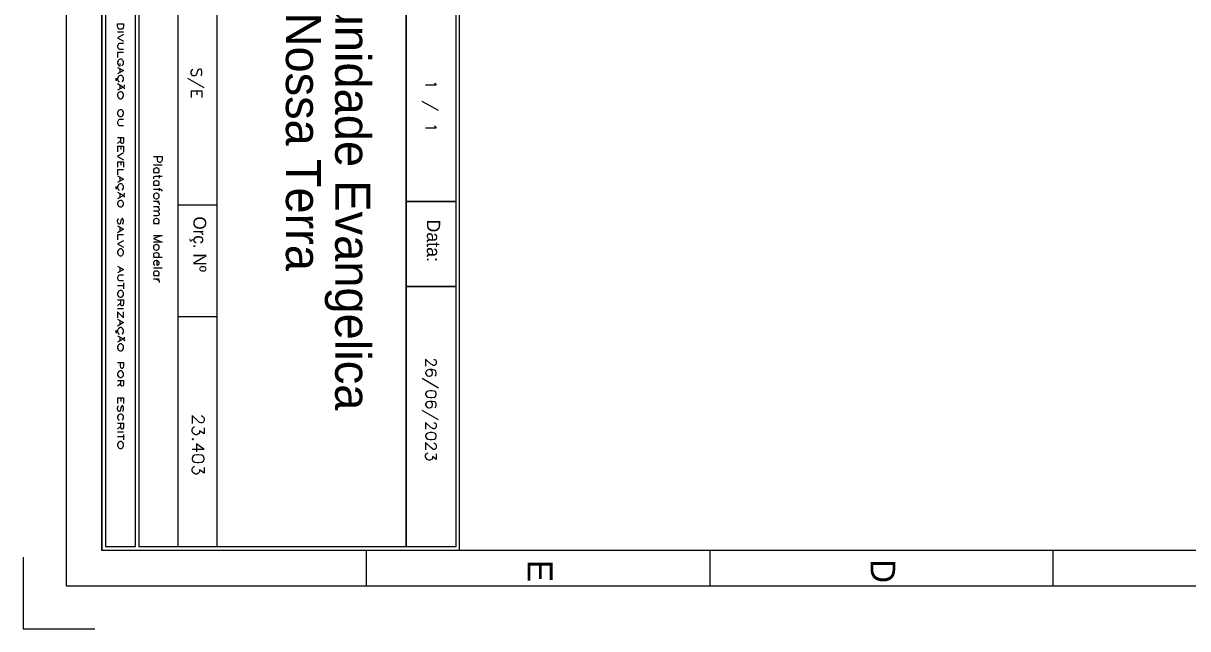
# Model space of a CAD drawing. Header units: millimetres. Extents: x 0 to 210, y 0 to 297.
# Drawn here: x 0 to 115.1, y 0.1 to 59.9 of the extents above; entities that cross this region are included whole.
import ezdxf

# ---------------------------------------------------------------- set-up
doc = ezdxf.new("R2010")
doc.units = ezdxf.units.MM
doc.header["$MEASUREMENT"] = 0
doc.layers.get('0').update_dxf_attribs({"linetype": 'CONTINUOUS'})
doc.styles.add('CIDFont+F1$001H0', font='')
doc.styles.add('CIDFont+F2$001H0', font='')
doc.styles.add('CIDFont+F3$001H0', font='')
doc.styles.add('CIDFont+F4$001H0', font='')
doc.styles.get('CIDFont+F1$001H0').set_extended_font_data('CIDFont+F1')
doc.styles.get('CIDFont+F2$001H0').set_extended_font_data('CIDFont+F2')
doc.styles.get('CIDFont+F3$001H0').set_extended_font_data('CIDFont+F3')
doc.styles.get('CIDFont+F4$001H0').set_extended_font_data('CIDFont+F4')

msp = doc.modelspace()

# ---------------------------------------------------------------- linework, layer by layer
at = {"color": 0, "linetype": 'Continuous', "lineweight": 9, "true_color": 0x989898}
for p, q in [((7.75, 140.76), (7.75, 7.83)), ((33.91, 4.32), (33.91, 7.83)), ((67.86, 4.32), (67.86, 7.83)), ((101.77, 4.32), (101.77, 7.83))]:
    msp.add_line(p, q, dxfattribs=at)
at = {"color": 0, "linetype": 'Continuous', "lineweight": 15, "true_color": 0x000007}
for p, q in [((11.43, 140.42), (11.43, 8.21)), ((15.28, 76.79), (15.28, 8.21)), ((19.13, 76.79), (19.13, 8.21)), ((9.91, 59.06), (9.31, 59.06)), ((9.53, 55.5), (9.53, 55.08)), ((17.86, 53.55), (16.26, 54.48)), ((9.53, 53.85), (9.53, 53.47)), ((9.95, 53.85), (9.99, 53.81)), ((9.99, 53.72), (9.95, 53.68)), ((9.95, 53.55), (10.03, 53.51)), ((16.59, 53.26), (16.59, 52.62)), ((17.14, 53.26), (17.14, 52.87)), ((41.02, 51.31), (39.41, 52.2)), ((9.65, 48.34), (9.31, 48.05)), ((9.31, 47.79), (9.31, 47.24)), ((9.65, 47.79), (9.65, 47.46)), ((9.31, 46.23), (9.31, 45.72)), ((9.65, 46.23), (9.65, 45.93)), ((13.72, 45.93), (12.87, 45.93)), ((13.42, 45.17), (12.87, 45.17)), ((13.42, 44.92), (13.42, 44.62)), ((9.53, 44.75), (9.53, 44.32)), ((13.42, 43.9), (12.87, 43.9)), ((9.53, 43.14), (9.53, 42.71)), ((9.95, 43.14), (9.99, 43.1)), ((9.99, 42.97), (9.95, 42.93)), ((9.95, 42.84), (10.03, 42.8)), ((13.42, 43.65), (13.42, 43.39)), ((13.42, 42.33), (12.87, 42.33)), ((13.42, 41.78), (12.87, 41.78)), ((15.28, 41.99), (19.13, 41.99)), ((9.53, 39.79), (9.53, 39.37)), ((13.42, 40.13), (12.87, 40.13)), ((9.53, 35.81), (9.53, 35.39)), ((13.72, 36.79), (12.87, 36.79)), ((13.72, 35.73), (12.87, 35.73)), ((13.42, 34.97), (12.87, 34.97)), ((13.42, 34.63), (12.87, 34.63)), ((9.91, 33.99), (9.31, 33.99)), ((9.91, 34.29), (9.91, 33.7)), ((9.65, 32.3), (9.31, 32)), ((9.91, 31.71), (9.31, 31.71)), ((9.31, 31.41), (9.31, 30.82)), ((9.53, 30.56), (9.53, 30.14)), ((15.28, 30.95), (19.13, 30.95)), ((9.53, 28.91), (9.53, 28.53)), ((9.95, 28.91), (9.99, 28.87)), ((9.99, 28.79), (9.95, 28.74)), ((9.95, 28.62), (10.03, 28.58)), ((9.65, 24.34), (9.31, 24.05)), ((41.02, 23.88), (39.41, 24.81)), ((9.31, 22.9), (9.31, 22.35)), ((9.65, 22.9), (9.65, 22.56)), ((41.02, 20.74), (39.41, 21.67)), ((9.65, 20.11), (9.31, 19.81)), ((9.91, 19.52), (9.31, 19.52)), ((9.91, 19.05), (9.31, 19.05)), ((9.91, 19.3), (9.91, 18.75)), ((17.86, 17.82), (16.68, 17.82)), ((11.43, 8.21), (37.85, 8.21))]:
    msp.add_line(p, q, dxfattribs=at)
for points in [[(4.23, 292.78), (4.23, 4.32), (205.7, 4.32), (205.7, 292.78)], [(202.18, 289.26), (202.18, 7.83), (7.75, 7.83), (7.75, 289.26)], [(8.13, 140.42), (8.13, 8.21), (11.09, 8.21), (11.09, 140.42)], [(9.31, 59.9), (9.91, 59.9), (9.91, 59.61), (9.86, 59.48), (9.82, 59.39), (9.78, 59.35), (9.69, 59.35), (9.57, 59.35), (9.48, 59.35), (9.4, 59.39), (9.36, 59.48), (9.31, 59.61)], [(9.91, 52.92), (9.86, 53), (9.82, 53.09), (9.78, 53.13), (9.69, 53.17), (9.57, 53.17), (9.48, 53.13), (9.4, 53.09), (9.36, 53), (9.31, 52.92), (9.31, 52.75), (9.36, 52.66), (9.4, 52.58), (9.48, 52.54), (9.57, 52.49), (9.69, 52.49), (9.78, 52.54), (9.82, 52.58), (9.86, 52.66), (9.91, 52.75)], [(9.91, 51.14), (9.86, 51.22), (9.82, 51.31), (9.78, 51.35), (9.69, 51.39), (9.57, 51.39), (9.48, 51.35), (9.4, 51.31), (9.36, 51.22), (9.31, 51.14), (9.31, 50.97), (9.36, 50.88), (9.4, 50.8), (9.48, 50.76), (9.57, 50.72), (9.69, 50.72), (9.78, 50.76), (9.82, 50.8), (9.86, 50.88), (9.91, 50.97)], [(13.42, 42.93), (13.38, 43.01), (13.29, 43.1), (13.21, 43.14), (13.12, 43.14), (13, 43.1), (12.91, 43.01), (12.87, 42.93), (12.87, 42.8), (12.91, 42.71), (13, 42.63), (13.12, 42.59), (13.21, 42.59), (13.29, 42.63), (13.38, 42.71), (13.42, 42.8)], [(9.91, 42.21), (9.86, 42.25), (9.82, 42.33), (9.78, 42.38), (9.69, 42.42), (9.57, 42.42), (9.48, 42.38), (9.4, 42.33), (9.36, 42.25), (9.31, 42.21), (9.31, 42.04), (9.36, 41.95), (9.4, 41.87), (9.48, 41.83), (9.57, 41.78), (9.69, 41.78), (9.78, 41.83), (9.82, 41.87), (9.86, 41.95), (9.91, 42.04)], [(37.85, 42.33), (37.85, 33.91), (42.76, 33.91), (42.76, 42.33)], [(13.42, 37.85), (13.38, 37.93), (13.29, 38.02), (13.21, 38.06), (13.12, 38.06), (13, 38.02), (12.91, 37.93), (12.87, 37.85), (12.87, 37.72), (12.91, 37.63), (13, 37.55), (13.12, 37.51), (13.21, 37.51), (13.29, 37.55), (13.38, 37.63), (13.42, 37.72)], [(9.91, 37.38), (9.86, 37.47), (9.82, 37.55), (9.78, 37.59), (9.69, 37.63), (9.57, 37.63), (9.48, 37.59), (9.4, 37.55), (9.36, 37.47), (9.31, 37.38), (9.31, 37.21), (9.36, 37.13), (9.4, 37.04), (9.48, 37), (9.57, 36.96), (9.69, 36.96), (9.78, 37), (9.82, 37.04), (9.86, 37.13), (9.91, 37.21)], [(9.91, 33.27), (9.86, 33.36), (9.82, 33.44), (9.78, 33.49), (9.69, 33.53), (9.57, 33.53), (9.48, 33.49), (9.4, 33.44), (9.36, 33.36), (9.31, 33.27), (9.31, 33.1), (9.36, 33.02), (9.4, 32.94), (9.48, 32.89), (9.57, 32.85), (9.69, 32.85), (9.78, 32.89), (9.82, 32.94), (9.86, 33.02), (9.91, 33.1)], [(37.85, 33.91), (37.85, 8.21), (42.76, 8.21), (42.76, 33.91)], [(9.91, 27.98), (9.86, 28.07), (9.82, 28.15), (9.78, 28.19), (9.69, 28.24), (9.57, 28.24), (9.48, 28.19), (9.4, 28.15), (9.36, 28.07), (9.31, 27.98), (9.31, 27.81), (9.36, 27.73), (9.4, 27.64), (9.48, 27.6), (9.57, 27.56), (9.69, 27.56), (9.78, 27.6), (9.82, 27.64), (9.86, 27.73), (9.91, 27.81)], [(9.91, 25.32), (9.86, 25.4), (9.82, 25.48), (9.78, 25.53), (9.69, 25.57), (9.57, 25.57), (9.48, 25.53), (9.4, 25.48), (9.36, 25.4), (9.31, 25.32), (9.31, 25.15), (9.36, 25.06), (9.4, 25.02), (9.48, 24.98), (9.57, 24.93), (9.69, 24.93), (9.78, 24.98), (9.82, 25.02), (9.86, 25.06), (9.91, 25.15)], [(40.81, 23.33), (40.77, 23.5), (40.64, 23.58), (40.39, 23.62), (40.22, 23.62), (39.96, 23.58), (39.84, 23.5), (39.75, 23.33), (39.75, 23.24), (39.84, 23.07), (39.96, 22.99), (40.22, 22.94), (40.39, 22.94), (40.64, 22.99), (40.77, 23.07), (40.81, 23.24)], [(9.91, 18.33), (9.86, 18.42), (9.82, 18.5), (9.78, 18.54), (9.69, 18.58), (9.57, 18.58), (9.48, 18.54), (9.4, 18.5), (9.36, 18.42), (9.31, 18.33), (9.31, 18.16), (9.36, 18.08), (9.4, 17.99), (9.48, 17.95), (9.57, 17.91), (9.69, 17.91), (9.78, 17.95), (9.82, 17.99), (9.86, 18.08), (9.91, 18.16)], [(16.81, 18.84), (16.76, 18.88), (16.68, 18.84), (16.76, 18.75)], [(40.81, 19.18), (40.77, 19.35), (40.64, 19.43), (40.39, 19.47), (40.22, 19.47), (39.96, 19.43), (39.84, 19.35), (39.75, 19.18), (39.75, 19.09), (39.84, 18.92), (39.96, 18.84), (40.22, 18.8), (40.39, 18.8), (40.64, 18.84), (40.77, 18.92), (40.81, 19.09)], [(17.86, 16.93), (17.82, 17.1), (17.65, 17.23), (17.36, 17.27), (17.19, 17.27), (16.93, 17.23), (16.76, 17.1), (16.68, 16.93), (16.68, 16.81), (16.76, 16.68), (16.93, 16.55), (17.19, 16.51), (17.36, 16.51), (17.65, 16.55), (17.82, 16.68), (17.86, 16.81)]]:
    msp.add_lwpolyline(points, close=True, dxfattribs=at)
for points in [[(43.1, 7.83), (43.1, 140.76), (7.75, 140.76)], [(37.85, 8.21), (37.85, 76.79), (37.85, 64.94)], [(37.85, 64.94), (37.85, 42.33), (42.76, 42.33), (42.76, 64.94)], [(9.91, 58.84), (9.31, 58.5), (9.91, 58.17)], [(9.91, 57.95), (9.48, 57.95), (9.4, 57.91), (9.36, 57.83), (9.31, 57.7), (9.31, 57.62), (9.36, 57.49), (9.4, 57.45), (9.48, 57.4), (9.91, 57.4)], [(9.91, 57.07), (9.31, 57.07), (9.31, 56.56)], [(9.78, 55.75), (9.82, 55.8), (9.86, 55.88), (9.91, 55.96), (9.91, 56.13), (9.86, 56.22), (9.82, 56.3), (9.78, 56.35), (9.69, 56.39), (9.57, 56.39), (9.48, 56.35), (9.4, 56.3), (9.36, 56.22), (9.31, 56.13), (9.31, 55.96), (9.36, 55.88), (9.4, 55.8), (9.48, 55.75), (9.57, 55.75), (9.57, 55.96)], [(9.31, 55.58), (9.91, 55.29), (9.31, 54.95)], [(17.53, 54.74), (17.61, 54.82), (17.65, 54.99), (17.65, 55.16), (17.61, 55.33), (17.53, 55.41), (17.4, 55.41), (17.31, 55.37), (17.27, 55.33), (17.23, 55.25), (17.1, 54.91), (17.06, 54.82), (17.02, 54.78), (16.93, 54.74), (16.76, 54.74), (16.68, 54.82), (16.59, 54.99), (16.59, 55.16), (16.68, 55.33), (16.76, 55.41)], [(9.14, 54.53), (9.14, 54.48), (9.14, 54.36), (9.14, 54.31), (9.23, 54.31), (9.23, 54.36), (9.23, 54.44), (9.31, 54.44)], [(9.78, 54.14), (9.82, 54.19), (9.86, 54.27), (9.91, 54.36), (9.91, 54.53), (9.86, 54.61), (9.82, 54.69), (9.78, 54.74), (9.69, 54.78), (9.57, 54.78), (9.48, 54.74), (9.4, 54.69), (9.36, 54.61), (9.31, 54.53), (9.31, 54.36), (9.36, 54.27), (9.4, 54.19), (9.48, 54.14)], [(9.31, 53.98), (9.91, 53.64), (9.31, 53.34)], [(9.95, 53.64), (9.95, 53.59), (9.95, 53.55)], [(9.99, 53.72), (9.99, 53.76), (9.99, 53.81)], [(16.59, 53.26), (17.65, 53.26), (17.65, 52.62)], [(40.64, 54.06), (40.68, 53.98), (40.81, 53.81), (39.75, 53.81)], [(9.91, 50.42), (9.48, 50.42), (9.4, 50.38), (9.36, 50.29), (9.31, 50.17), (9.31, 50.08), (9.36, 49.95), (9.4, 49.87), (9.48, 49.83), (9.91, 49.83)], [(40.64, 49.83), (40.68, 49.74), (40.81, 49.57), (39.75, 49.57)], [(9.31, 48.64), (9.91, 48.64), (9.91, 48.26), (9.86, 48.13), (9.86, 48.09), (9.78, 48.05), (9.74, 48.05), (9.69, 48.09), (9.65, 48.13), (9.65, 48.26), (9.65, 48.64)], [(9.31, 47.79), (9.91, 47.79), (9.91, 47.24)], [(9.91, 47.12), (9.31, 46.78), (9.91, 46.44)], [(9.31, 46.23), (9.91, 46.23), (9.91, 45.72)], [(12.87, 46.78), (13.72, 46.78), (13.72, 46.4), (13.67, 46.27), (13.63, 46.23), (13.55, 46.19), (13.42, 46.19), (13.33, 46.23), (13.29, 46.27), (13.25, 46.4), (13.25, 46.78)], [(9.91, 45.47), (9.31, 45.47), (9.31, 44.96)], [(13.29, 45.17), (13.38, 45.21), (13.42, 45.3), (13.42, 45.42), (13.38, 45.51), (13.29, 45.59), (13.21, 45.64), (13.12, 45.64), (13, 45.59), (12.91, 45.51), (12.87, 45.42), (12.87, 45.3), (12.91, 45.21), (13, 45.17)], [(9.14, 43.82), (9.14, 43.77), (9.14, 43.65), (9.14, 43.6), (9.23, 43.6), (9.23, 43.65), (9.23, 43.73), (9.31, 43.73)], [(9.31, 44.87), (9.91, 44.53), (9.31, 44.2)], [(9.78, 43.43), (9.82, 43.48), (9.86, 43.56), (9.91, 43.65), (9.91, 43.82), (9.86, 43.9), (9.82, 43.98), (9.78, 44.03), (9.69, 44.07), (9.57, 44.07), (9.48, 44.03), (9.4, 43.98), (9.36, 43.9), (9.31, 43.82), (9.31, 43.65), (9.36, 43.56), (9.4, 43.48), (9.48, 43.43)], [(13.72, 44.79), (13.04, 44.79), (12.91, 44.75), (12.87, 44.66), (12.87, 44.58)], [(13.29, 43.9), (13.38, 43.98), (13.42, 44.07), (13.42, 44.2), (13.38, 44.28), (13.29, 44.32), (13.21, 44.37), (13.12, 44.37), (13, 44.32), (12.91, 44.28), (12.87, 44.2), (12.87, 44.07), (12.91, 43.98), (13, 43.9)], [(9.31, 43.26), (9.91, 42.93), (9.31, 42.59)], [(9.95, 42.93), (9.95, 42.88), (9.95, 42.84)], [(9.99, 43.01), (9.99, 43.05), (9.99, 43.1)], [(13.72, 43.35), (13.72, 43.39), (13.67, 43.48), (13.55, 43.52), (12.87, 43.52)], [(13.25, 41.78), (13.38, 41.66), (13.42, 41.61), (13.42, 41.49), (13.38, 41.4), (13.25, 41.36), (12.87, 41.36)], [(13.21, 42.33), (13.29, 42.29), (13.38, 42.21), (13.42, 42.12), (13.42, 41.99)], [(9.82, 40.09), (9.86, 40.17), (9.91, 40.3), (9.91, 40.43), (9.86, 40.56), (9.82, 40.64), (9.78, 40.64), (9.74, 40.6), (9.69, 40.56), (9.65, 40.47), (9.61, 40.26), (9.57, 40.17), (9.57, 40.13), (9.48, 40.09), (9.4, 40.09), (9.36, 40.17), (9.31, 40.3), (9.31, 40.43), (9.36, 40.56), (9.4, 40.64)], [(13.25, 41.36), (13.38, 41.23), (13.42, 41.15), (13.42, 41.02), (13.38, 40.94), (13.25, 40.89), (12.87, 40.89)], [(13.29, 40.13), (13.38, 40.22), (13.42, 40.3), (13.42, 40.43), (13.38, 40.51), (13.29, 40.6), (13.21, 40.64), (13.12, 40.64), (13, 40.6), (12.91, 40.51), (12.87, 40.43), (12.87, 40.3), (12.91, 40.22), (13, 40.13)], [(9.31, 39.92), (9.91, 39.58), (9.31, 39.24)], [(9.91, 39.03), (9.31, 39.03), (9.31, 38.52)], [(9.91, 38.44), (9.31, 38.14), (9.91, 37.8)], [(12.87, 38.95), (13.72, 38.95), (12.87, 38.65), (13.72, 38.31), (12.87, 38.31)], [(13.29, 36.79), (13.38, 36.87), (13.42, 36.96), (13.42, 37.08), (13.38, 37.17), (13.29, 37.21), (13.21, 37.25), (13.12, 37.25), (13, 37.21), (12.91, 37.17), (12.87, 37.08), (12.87, 36.96), (12.91, 36.87), (13, 36.79)], [(9.31, 35.94), (9.91, 35.6), (9.31, 35.26)], [(13.21, 36.49), (13.21, 36.03), (13.25, 36.03), (13.33, 36.07), (13.38, 36.11), (13.42, 36.2), (13.42, 36.28), (13.38, 36.36), (13.29, 36.45), (13.21, 36.49), (13.12, 36.49), (13, 36.45), (12.91, 36.36), (12.87, 36.28), (12.87, 36.2), (12.91, 36.11), (13, 36.03)], [(9.91, 35.05), (9.48, 35.05), (9.4, 35.01), (9.36, 34.93), (9.31, 34.8), (9.31, 34.71), (9.36, 34.59), (9.4, 34.54), (9.48, 34.5), (9.91, 34.5)], [(13.29, 34.97), (13.38, 35.05), (13.42, 35.14), (13.42, 35.26), (13.38, 35.35), (13.29, 35.43), (13.21, 35.43), (13.12, 35.43), (13, 35.43), (12.91, 35.35), (12.87, 35.26), (12.87, 35.14), (12.91, 35.05), (13, 34.97)], [(13.21, 34.63), (13.29, 34.59), (13.38, 34.54), (13.42, 34.46), (13.42, 34.33)], [(9.31, 32.6), (9.91, 32.6), (9.91, 32.22), (9.86, 32.09), (9.86, 32.05), (9.78, 32), (9.74, 32), (9.69, 32.05), (9.65, 32.09), (9.65, 32.22), (9.65, 32.6)], [(9.31, 31.41), (9.91, 30.82), (9.91, 31.41)], [(9.31, 30.69), (9.91, 30.35), (9.31, 30.01)], [(9.14, 29.59), (9.14, 29.55), (9.14, 29.42), (9.14, 29.38), (9.23, 29.38), (9.23, 29.42), (9.23, 29.51), (9.31, 29.51)], [(9.78, 29.21), (9.82, 29.25), (9.86, 29.34), (9.91, 29.42), (9.91, 29.59), (9.86, 29.68), (9.82, 29.76), (9.78, 29.8), (9.69, 29.85), (9.57, 29.85), (9.48, 29.8), (9.4, 29.76), (9.36, 29.68), (9.31, 29.59), (9.31, 29.42), (9.36, 29.34), (9.4, 29.25), (9.48, 29.21)], [(9.31, 29.04), (9.91, 28.74), (9.31, 28.41)], [(9.99, 28.79), (9.99, 28.83), (9.99, 28.87)], [(9.95, 28.7), (9.95, 28.66), (9.95, 28.62)], [(40.56, 26.71), (40.64, 26.71), (40.72, 26.67), (40.77, 26.63), (40.81, 26.5), (40.81, 26.29), (40.77, 26.2), (40.72, 26.16), (40.64, 26.12), (40.51, 26.12), (40.43, 26.16), (40.26, 26.25), (39.75, 26.75), (39.75, 26.04)], [(9.31, 26.42), (9.91, 26.42), (9.91, 26.04), (9.86, 25.91), (9.86, 25.87), (9.78, 25.82), (9.74, 25.82), (9.65, 25.87), (9.65, 25.91), (9.61, 26.04), (9.61, 26.42)], [(40.68, 25.1), (40.77, 25.15), (40.81, 25.32), (40.81, 25.4), (40.77, 25.57), (40.64, 25.65), (40.39, 25.7), (40.13, 25.7), (39.92, 25.65), (39.84, 25.57), (39.75, 25.4), (39.75, 25.36), (39.84, 25.19), (39.92, 25.1), (40.09, 25.06), (40.13, 25.06), (40.26, 25.1), (40.39, 25.19), (40.43, 25.36), (40.43, 25.4), (40.39, 25.57), (40.26, 25.65), (40.13, 25.7)], [(9.31, 24.64), (9.91, 24.64), (9.91, 24.26), (9.86, 24.13), (9.86, 24.09), (9.78, 24.05), (9.74, 24.05), (9.69, 24.09), (9.65, 24.13), (9.65, 24.26), (9.65, 24.64)], [(9.31, 22.9), (9.91, 22.9), (9.91, 22.35)], [(9.82, 21.55), (9.86, 21.63), (9.91, 21.76), (9.91, 21.93), (9.86, 22.06), (9.82, 22.14), (9.78, 22.14), (9.74, 22.1), (9.69, 22.06), (9.65, 21.97), (9.61, 21.72), (9.57, 21.63), (9.57, 21.59), (9.48, 21.55), (9.4, 21.55), (9.36, 21.63), (9.31, 21.76), (9.31, 21.93), (9.36, 22.06), (9.4, 22.14)], [(40.68, 21.97), (40.77, 22.01), (40.81, 22.18), (40.81, 22.27), (40.77, 22.44), (40.64, 22.52), (40.39, 22.56), (40.13, 22.56), (39.92, 22.52), (39.84, 22.44), (39.75, 22.27), (39.75, 22.23), (39.84, 22.06), (39.92, 21.97), (40.09, 21.93), (40.13, 21.93), (40.26, 21.97), (40.39, 22.06), (40.43, 22.23), (40.43, 22.27), (40.39, 22.44), (40.26, 22.52), (40.13, 22.56)], [(9.78, 20.7), (9.82, 20.74), (9.86, 20.83), (9.91, 20.91), (9.91, 21.08), (9.86, 21.17), (9.82, 21.21), (9.78, 21.25), (9.69, 21.29), (9.57, 21.29), (9.48, 21.25), (9.4, 21.21), (9.36, 21.17), (9.31, 21.08), (9.31, 20.91), (9.36, 20.83), (9.4, 20.74), (9.48, 20.7)], [(17.57, 21.12), (17.65, 21.12), (17.74, 21.04), (17.82, 21), (17.86, 20.87), (17.86, 20.66), (17.82, 20.53), (17.74, 20.49), (17.65, 20.45), (17.53, 20.45), (17.4, 20.49), (17.27, 20.62), (16.68, 21.17), (16.68, 20.36)], [(9.31, 20.4), (9.91, 20.4), (9.91, 20.02), (9.86, 19.9), (9.86, 19.85), (9.78, 19.81), (9.74, 19.81), (9.69, 19.85), (9.65, 19.9), (9.65, 20.02), (9.65, 20.4)], [(17.86, 19.94), (17.86, 19.35), (17.4, 19.64), (17.4, 19.47), (17.36, 19.39), (17.31, 19.35), (17.14, 19.26), (17.02, 19.26), (16.85, 19.35), (16.76, 19.43), (16.68, 19.6), (16.68, 19.77), (16.76, 19.94), (16.81, 19.98), (16.93, 20.07)], [(40.56, 20.45), (40.64, 20.45), (40.72, 20.4), (40.77, 20.36), (40.81, 20.24), (40.81, 20.07), (40.77, 19.94), (40.72, 19.9), (40.64, 19.85), (40.51, 19.85), (40.43, 19.9), (40.26, 19.98), (39.75, 20.49), (39.75, 19.81)], [(40.56, 18.42), (40.64, 18.42), (40.72, 18.37), (40.77, 18.33), (40.81, 18.25), (40.81, 18.03), (40.77, 17.91), (40.72, 17.86), (40.64, 17.82), (40.51, 17.82), (40.43, 17.86), (40.26, 17.99), (39.75, 18.5), (39.75, 17.78)], [(17.86, 17.82), (17.1, 18.37), (17.1, 17.57)], [(40.81, 17.36), (40.81, 16.81), (40.43, 17.1), (40.43, 16.98), (40.39, 16.85), (40.3, 16.81), (40.17, 16.76), (40.09, 16.76), (39.92, 16.81), (39.84, 16.93), (39.75, 17.06), (39.75, 17.23), (39.84, 17.36), (39.88, 17.4), (39.96, 17.48)], [(17.86, 16.04), (17.86, 15.45), (17.4, 15.79), (17.4, 15.62), (17.36, 15.49), (17.31, 15.45), (17.14, 15.37), (17.02, 15.37), (16.85, 15.45), (16.76, 15.54), (16.68, 15.71), (16.68, 15.88), (16.76, 16.04), (16.81, 16.09), (16.93, 16.17)]]:
    msp.add_lwpolyline(points, dxfattribs=at)
at = {"color": 0, "linetype": 'Continuous', "lineweight": 9, "true_color": 0x989898}
msp.add_lwpolyline([(0, 7.15), (0, 0.08), (7.07, 0.08)], dxfattribs=at)

# ---------------------------------------------------------------- texts
at = {"color": 0, "true_color": 0x000007}
for s, height, style, p in [('Sara Nossa Terra', 3.4728, 'CIDFont+F4$001H0', (25.95, 72.1)), ('Comunidade Evangelica', 3.4789, 'CIDFont+F4$001H0', (30.82, 72.1)), ('Orç. Nº', 1.262, 'CIDFont+F3$001H0', (16.81, 40.85)), ('Data:', 1.316, 'CIDFont+F2$001H0', (39.88, 40.55))]:
    msp.add_text(s, height=height, rotation=270, dxfattribs=dict(at, style=style)).set_placement(p)
at = {"color": 0, "true_color": 0x989898, "style": 'CIDFont+F1$001H0'}
for s, height, p in [('E', 2.47, (49.83, 6.9)), ('D', 2.42, (83.74, 6.94))]:
    msp.add_text(s, height=height, rotation=270, dxfattribs=at).set_placement(p)

doc.saveas('drawing.dxf')
